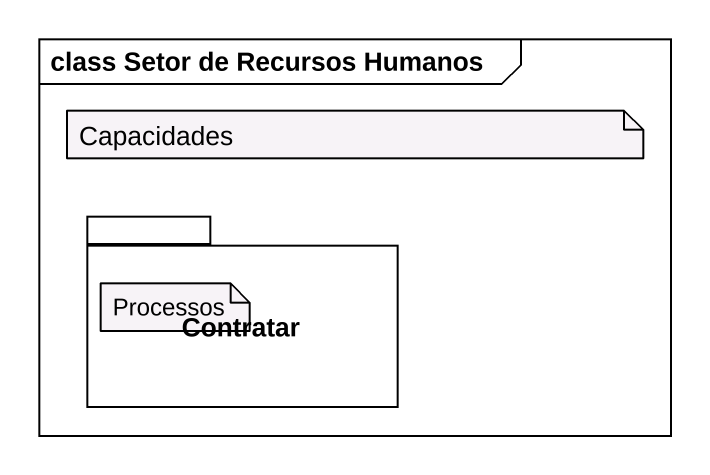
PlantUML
@startuml
mainframe class Setor de Recursos Humanos
package Contratar {
}
note as N1
  Capacidades
end note
note as N2
  Processos
end note
@enduml
